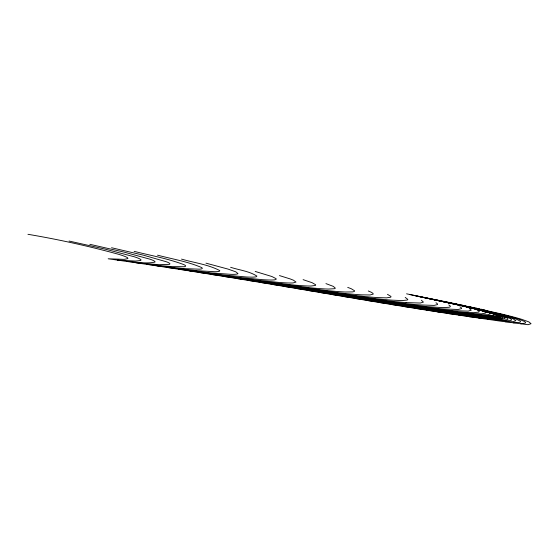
<?xml version="1.0" encoding="UTF-8"?>
<svg xmlns="http://www.w3.org/2000/svg" width="559" height="559" viewBox="0 0 559 559"><rect width="100%" height="100%" fill="white"/><g stroke="black" fill="none" stroke-linecap="round" stroke-linejoin="round"><path stroke-width="0.84" d="M520.799 323.801L525.341 323.074L525.642 322.396L524.615 321.509L518.612 319.105A257.203 8.979 9.8 0 0 499.732 313.934L456.095 304.096L409.53 294.523M513.183 322.822L519.416 322.396L520.527 321.858L520.296 321.111L515.831 318.965A257.203 8.979 9.8 0 0 499.11 314.137L458.094 304.697L413.29 295.355M505.175 321.767L513.239 321.67L515.887 320.691L513.113 318.833A257.203 8.979 9.8 0 0 498.789 314.396L460.714 305.396L417.929 296.333M496.762 320.628L509.773 320.677L511.366 320.244L511.583 319.587L510.437 318.7A257.203 8.979 9.8 0 0 498.754 314.696L463.97 306.206L423.477 297.465M406.183 302.601L420.312 303.027L423.394 302.105L421.395 300.225M487.916 319.399L504.085 320.021L506.699 319.769L507.928 319.287L507.768 318.567A257.203 8.979 9.8 0 0 498.977 315.045L477.707 309.448L437.215 300.19M117.355 260.075L135.481 261.053L140.595 260.543L141.057 259.935A257.203 8.979 9.8 0 0 134.097 256.721L105.295 249.16L69.064 241.041M478.644 318.078C487.315 318.169 496.609 320.754 505.05 318.427A257.203 8.979 9.8 0 0 499.376 315.423L453.398 303.383M126.816 261.437C136.103 261.703 145.794 264.114 154.955 262.094A257.203 8.979 9.8 0 0 150.126 259.236L124.07 252.116L89.824 244.297M136.557 262.856L159.266 264.687L169.328 264.358A257.203 8.979 9.8 0 0 166.75 261.885L143.635 255.232L111.541 247.735M468.938 316.667L491.885 318.539L502.178 318.253A257.203 8.979 9.8 0 0 499.823 315.821L473.787 308.261M146.591 264.344L171.704 266.622L184.156 266.727A257.203 8.979 9.8 0 0 183.932 264.659C167.847 258.565 150.79 255.505 134.139 251.361M458.813 315.157L485.261 317.687L499.026 318.029A257.203 8.979 9.8 0 0 500.13 316.191L493.814 313.746L481.872 310.329M156.904 265.895L184.47 268.634L199.367 269.186A257.203 8.979 9.8 0 0 201.596 267.537C187.565 261.472 172.235 259.062 157.519 255.156M167.483 267.509L197.516 270.724L214.908 271.723A257.203 8.979 9.8 0 0 219.652 270.521C207.885 264.393 194.183 262.8 181.528 259.103M448.304 313.564L478.204 316.75L495.456 317.729A257.203 8.979 9.8 0 0 500.06 316.499C488.168 310.378 474.381 308.736 461.608 305.025M178.314 269.179L210.792 272.869L230.678 274.329A257.203 8.979 9.8 0 0 237.959 273.575L235.821 271.835L228.079 269.103L205.971 263.156M437.438 311.88L470.657 315.709L491.298 317.316A257.203 8.979 9.8 0 0 499.376 316.694L499.264 315.996L497.762 315.045L494.862 313.851L475.94 307.995M189.382 270.912L224.243 275.07L246.582 276.991A257.203 8.979 9.8 0 0 256.399 276.684L256.888 276.083C249.132 271.087 239.294 270.151 230.615 267.286M200.667 272.701L237.799 277.306L262.513 279.675A257.203 8.979 9.8 0 0 274.811 279.814L276.153 279.36L276.111 278.661L271.884 276.516L255.197 271.443M426.265 310.119L462.579 314.563L486.428 316.764A257.203 8.979 9.8 0 0 497.824 316.743L498.845 316.233L498.488 315.486L496.748 314.479L489.111 311.733M414.841 308.295L453.943 313.292L480.733 316.059A257.203 8.979 9.8 0 0 495.211 316.59L498.02 315.702L495.358 313.823L481.11 309.148M212.127 274.539L251.403 279.57L278.375 282.372A257.203 8.979 9.8 0 0 293.049 282.938L295.997 282.078L293.482 280.22L290.17 278.927L279.451 275.58M223.747 276.419L264.987 281.848L294.055 285.055A257.203 8.979 9.8 0 0 310.972 286.026L315.479 285.446L315.709 284.783L312.118 282.707L303.111 279.654M403.221 306.416L444.754 311.901L474.151 315.171A257.203 8.979 9.8 0 0 491.41 316.212L496.161 315.667L496.518 315.024L493.178 312.998L484.443 309.986M235.493 278.34L309.476 287.703A257.203 8.979 9.8 0 0 328.44 289.059L334.401 288.73L335.379 288.199L333.332 286.39L325.939 283.602M391.447 304.487L466.681 314.102A257.203 8.979 9.8 0 0 486.351 315.59L492.814 315.353L494.058 314.864L493.967 314.13L492.542 313.145L485.715 310.448M247.337 280.29L324.555 290.31A257.203 8.979 9.8 0 0 345.357 292.008L352.624 291.91L354.28 291.498L354.623 290.834L351.338 288.779L347.719 287.382M259.264 282.274L339.25 292.853A257.203 8.979 9.8 0 0 361.645 294.852L370.058 294.963L373.251 294.097L372.895 293.293L371.239 292.252L368.276 290.966M379.561 302.517L458.345 312.851A257.203 8.979 9.8 0 0 480.048 314.724L487.958 314.745L490.627 313.788L489.998 312.935L484.807 310.511M271.241 284.272L353.512 295.327A257.203 8.979 9.8 0 0 377.241 297.57L386.611 297.856L390.825 297.171L390.993 296.459L387.471 294.32M367.598 300.525L449.198 311.44A257.203 8.979 9.8 0 0 472.537 313.613L481.627 313.844L485.54 313.103L485.554 312.369L481.711 310.175M283.259 286.292L367.312 297.709A257.203 8.979 9.8 0 0 392.097 300.162L402.228 300.581L407.252 300.036L407.846 299.407L405.205 297.409M295.306 288.325L380.637 300.008A257.203 8.979 9.8 0 0 406.19 302.601M343.547 296.48L428.746 308.142A257.203 8.979 9.8 0 0 454.208 310.713L468.239 311.125L471.244 310.189L469.176 308.295M355.594 298.513L439.311 309.861A257.203 8.979 9.8 0 0 463.9 312.271L473.885 312.67L478.763 312.097L479.28 311.454L476.471 309.427M307.359 290.359L393.466 302.209A257.203 8.979 9.8 0 0 419.481 304.893L434.112 305.41L437.564 304.55L437.39 303.768L435.957 302.733M319.427 292.406L405.778 304.306A257.203 8.979 9.8 0 0 431.939 307.01L443.07 307.618L449.156 307.261L450.309 306.723L450.198 305.948L448.828 304.934M331.494 294.446L417.552 306.283A257.203 8.979 9.8 0 0 443.532 308.959L458.135 309.469L461.559 308.61L461.378 307.82L459.931 306.793M27.95 234.298C58.499 239.441 88.818 246.156 118.704 254.331A257.203 8.979 9.8 0 1 127.662 257.881L127.885 258.607L124.161 259.362L108.18 258.775L137.402 262.982A276.677 9.657 9.8 0 1 222.789 276.265C324.506 292.63 425.79 311.894 528.052 324.702L531.05 323.703L528.856 321.886L521.463 319.252A257.203 8.979 9.8 0 0 500.633 313.774L454.677 303.593L406.568 293.817M429.934 298.758L456.591 304.564M445.132 301.748L477.002 309.218M461.965 305.724L472.243 308.135M469.287 306.591L484.87 310.713"/></g></svg>
